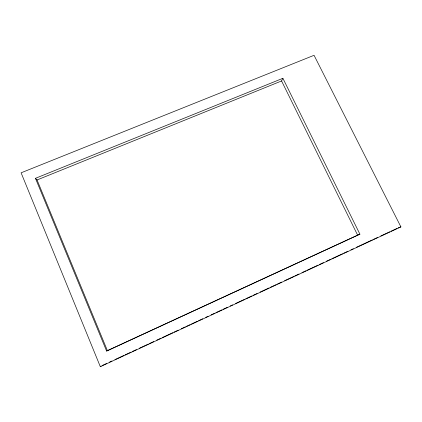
<?xml version="1.0" encoding="UTF-8"?>
<svg xmlns="http://www.w3.org/2000/svg" width="422" height="422" viewBox="0 0 422 422"><rect width="100%" height="100%" fill="white"/><g stroke="black" fill="none" stroke-linecap="round" stroke-linejoin="round"><path stroke-width="0.63" d="M35.453 178.321L37.052 179.967L281.569 80.961L282.893 78.297L359.892 234.163L106.608 351.051L35.453 178.321L282.893 78.297M100.325 366.697L400.9 226.894L314.052 55.303L21.1 172.809L100.325 366.697L101.174 366.006M106.608 351.051L359.892 234.163M102.372 365.447L106.555 363.506M109.541 362.113L111.93 361.005M114.916 359.613L123.878 355.445M125.076 354.891L131.052 352.112M132.244 351.558L136.427 349.611M139.418 348.224L148.38 344.051M149.573 343.497L153.756 341.551M156.747 340.164L160.924 338.217M162.122 337.663L172.878 332.663M174.07 332.103L178.253 330.162M181.244 328.77L185.427 326.828M186.619 326.269L190.206 324.602M191.398 324.049L197.375 321.269M198.572 320.715L202.755 318.768M205.741 317.381L208.13 316.268M211.116 314.875L214.703 313.208M215.9 312.655L221.872 309.875M223.069 309.321L227.252 307.374M230.238 305.987L232.627 304.874M235.618 303.487L244.581 299.319M245.773 298.76L251.749 295.986M252.947 295.426L257.13 293.48M260.116 292.093L269.078 287.925M270.275 287.371L276.246 284.592M277.444 284.032L281.627 282.091M284.613 280.699L293.575 276.531M294.772 275.977L298.955 274.031M301.941 272.644L306.124 270.697M307.322 270.143L318.072 265.143M319.269 264.583L323.452 262.637M326.438 261.25L330.621 259.303M331.819 258.749L342.574 253.749M343.766 253.189L347.95 251.248M350.94 249.856L353.33 248.748M356.316 247.355L372.447 239.854M373.644 239.3L377.827 237.354M380.813 235.967L389.775 231.794M390.972 231.24L396.949 228.46M398.141 227.906L400.9 226.894M281.569 80.961L357.598 235.096M37.052 179.967L107.373 350.566"/></g></svg>
